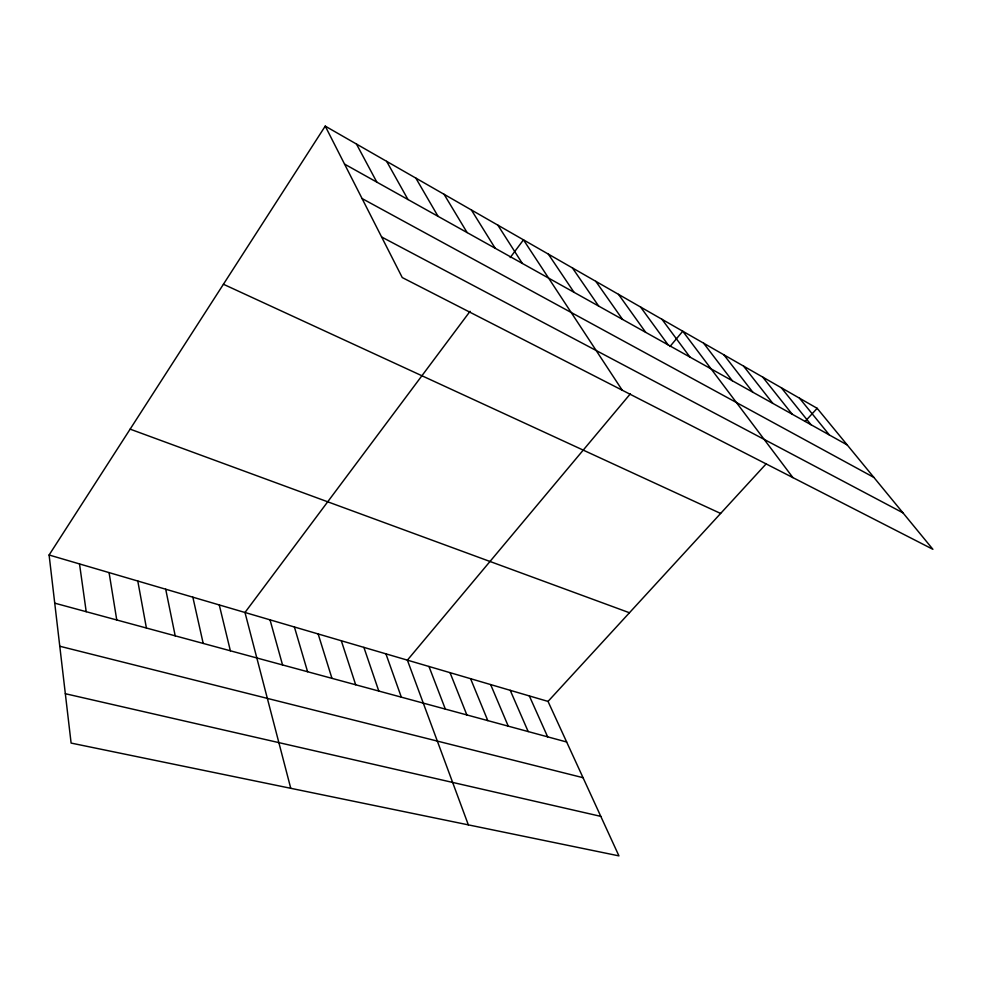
<?xml version="1.0" encoding="UTF-8"?>
<svg xmlns="http://www.w3.org/2000/svg" width="982" height="982" viewBox="0 0 982 982"><rect width="100%" height="100%" fill="white"/><g stroke="black" fill="none" stroke-linecap="round" stroke-linejoin="round"><path stroke-width="1.47" d="M49.1 555.002L548.03 701.418L618.93 855.874L71.109 743.079L49.1 555.002L325.238 126.126L817.159 408.316L932.9 549.306L402.252 277.562L325.238 126.126M470.071 311.306L244.984 612.486L290.758 788.301M510.223 257.566L523.467 239.841L622.244 390.222M630.419 393.745L407.383 660.149L468.34 824.868M669.957 346.523L682.76 331.229L792.916 477.62M548.03 701.418L766.353 463.651M805.166 421.388L817.159 408.316M65.328 693.709L600.788 816.361M59.779 646.242L583.038 777.695M54.734 603.157L566.651 741.999M130.14 429.146L629.45 612.756M223.417 284.252L720.628 513.451M381.617 236.981L902.961 512.837M362.063 198.536L873.882 477.424M344.547 164.092L847.233 444.956M799.495 398.189L829.385 434.977M781.353 387.78L811.046 424.74M762.707 377.088L792.192 414.195M743.558 366.102L772.797 403.357M723.857 354.797L752.826 392.211M703.603 343.184L732.277 380.721M661.954 319.285L689.953 357.08M640.534 306.998L668.153 344.903M618.5 294.355L645.702 332.358M595.804 281.343L622.551 319.42M572.42 267.926L598.676 306.077M548.324 254.105L574.028 292.317M497.837 225.136L522.326 263.421M471.385 209.964L495.173 248.25M444.06 194.289L467.101 232.562M415.828 178.098L438.046 216.335M386.65 161.355L407.984 199.53M356.466 144.047L376.83 182.136M529.347 695.943L547.649 736.844M510.223 690.321L528.181 731.565M490.644 684.577L508.246 726.152M470.587 678.697L487.796 720.604M450.038 672.67L466.843 714.921M428.974 666.483L445.337 709.09M385.914 653.84L401.331 697.159M363.892 647.384L378.794 691.046M341.319 640.755L355.68 684.773M318.156 633.967L331.953 678.341M294.404 626.995L307.587 671.725M270.025 619.838L282.546 664.937M219.268 604.949L230.377 650.796M192.853 597.191L203.188 643.419M165.7 589.225L175.201 635.833M137.787 581.025L146.404 628.014M109.076 572.604L116.76 619.973M79.517 563.926L86.207 611.688"/></g></svg>
